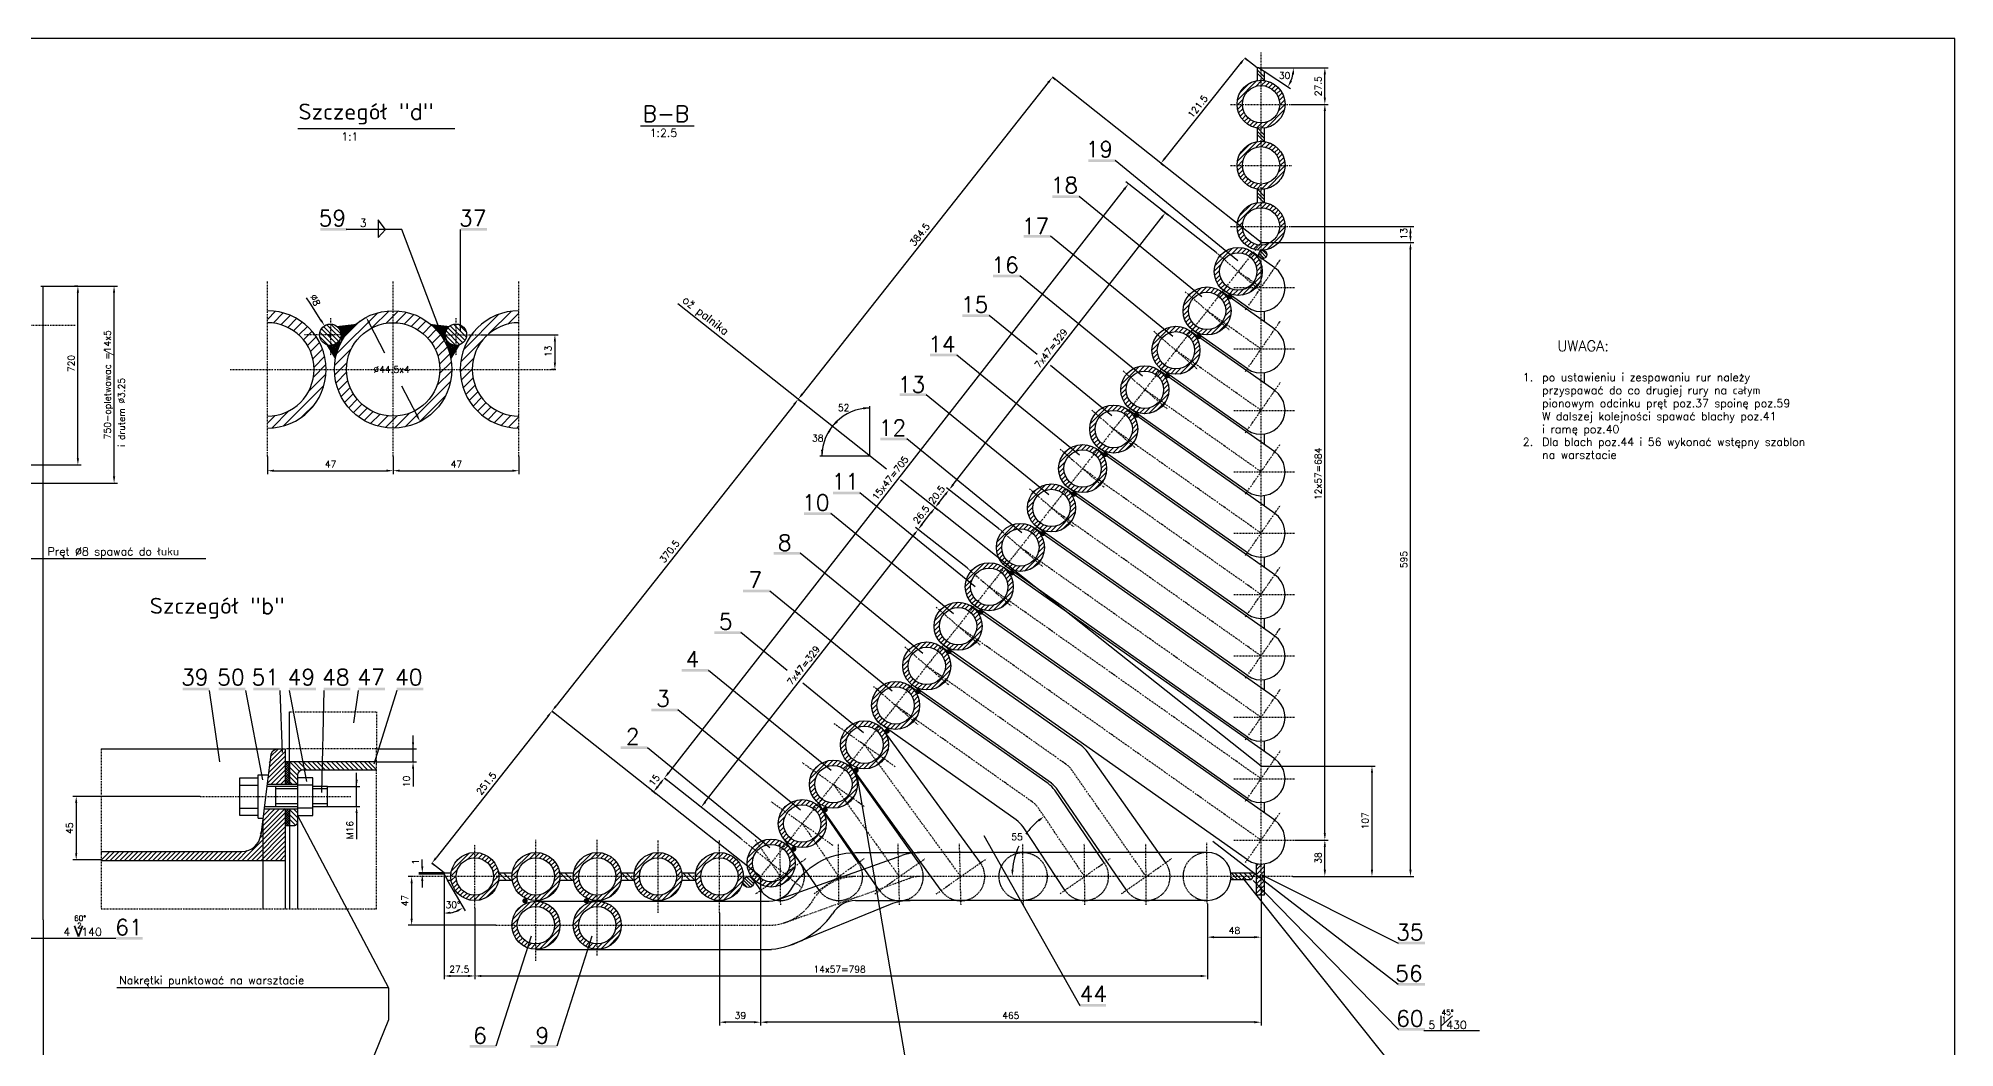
# Model space of a CAD drawing. Extents: x 5 to 1183, y 5 to 835.
# Drawn here: x 465 to 1183, y 457 to 835 of the extents above; entities that cross this region are included whole.
import ezdxf
from ezdxf.enums import TextEntityAlignment as Align

# ---------------------------------------------------------------- set-up
doc = ezdxf.new("R2010")
doc.units = 0
doc.header["$MEASUREMENT"] = 0
doc.linetypes.add('DASHDOT', pattern=[1, 0.5, -0.25, 0, -0.25])
doc.linetypes.add('HIDDEN', pattern=[0.375, 0.25, -0.125])
doc.layers.get('0').update_dxf_attribs({"linetype": 'CONTINUOUS'})
for name, color, linetype in [('CIENKA', 3, 'CONTINUOUS'), ('KRESKA', 6, 'HIDDEN'), ('OSIE', 1, 'DASHDOT')]:
    doc.layers.add(name, color=color, linetype=linetype)
doc.styles.add('ROMANS', font='romans')

# ---------------------------------------------------------------- blocks, each defined once
blk = doc.blocks.new('*X0')
at = {"color": 0}
for p, q in [((914.14, 822.21), (921.43, 829.51)), ((915.09, 824.93), (918.71, 828.56)), ((921.06, 827.37), (923.33, 829.64)), ((923.1, 827.64), (924.9, 829.44)), ((924.67, 827.44), (926.26, 829.03)), ((925.98, 826.98), (927.46, 828.46)), ((927.09, 826.33), (928.52, 827.75)), ((928.04, 825.51), (929.45, 826.92)), ((914.01, 820.31), (916.27, 822.58)), ((914.2, 818.74), (916, 820.54)), ((914.61, 817.38), (916.2, 818.97)), ((928.82, 824.53), (930.26, 825.96)), ((929.44, 823.38), (930.94, 824.88)), ((929.55, 818.18), (932, 820.63)), ((929.86, 822.03), (931.48, 823.65)), ((930, 820.39), (931.85, 822.25)), ((915.18, 816.19), (916.66, 817.67)), ((915.89, 815.13), (917.32, 816.56)), ((916.72, 814.19), (918.14, 815.61)), ((917.68, 813.38), (919.12, 814.82)), ((918.77, 812.7), (920.27, 814.2)), ((919.99, 812.16), (921.62, 813.78)), ((921.39, 811.79), (923.25, 813.65)), ((923.01, 811.64), (925.46, 814.09)), ((925.01, 811.87), (931.77, 818.64)), ((928.21, 813.31), (930.34, 815.43)), ((914.12, 799.21), (921.56, 806.65)), ((914.97, 801.83), (918.94, 805.8)), ((921.21, 804.54), (923.43, 806.76)), ((923.21, 804.77), (924.99, 806.55)), ((924.75, 804.55), (926.34, 806.13)), ((926.05, 804.07), (927.53, 805.55)), ((927.15, 803.41), (928.58, 804.83)), ((914.01, 797.34), (916.23, 799.56)), ((914.22, 795.78), (916, 797.56)), ((928.09, 802.58), (929.5, 803.99)), ((928.87, 801.59), (930.31, 803.03)), ((929.48, 800.43), (930.98, 801.93)), ((929.49, 795.13), (932, 797.65)), ((929.88, 799.06), (931.51, 800.7)), ((929.99, 797.41), (931.87, 799.29)), ((914.64, 794.43), (916.22, 796.02)), ((915.22, 793.24), (916.7, 794.72)), ((915.94, 792.19), (917.36, 793.62)), ((916.78, 791.27), (918.19, 792.68)), ((917.74, 790.46), (919.18, 791.9)), ((918.84, 789.79), (920.34, 791.29)), ((920.07, 789.26), (921.71, 790.89)), ((921.48, 788.9), (923.36, 790.78)), ((923.12, 788.77), (925.64, 791.28)), ((925.15, 789.03), (931.74, 795.62)), ((928.65, 790.77), (930, 792.12)), ((914.1, 776.21), (921.68, 783.8)), ((914.87, 778.75), (919.15, 783.03)), ((921.35, 781.7), (923.53, 783.88)), ((923.31, 781.89), (925.07, 783.65)), ((924.84, 781.65), (926.41, 783.22)), ((914.02, 774.36), (916.2, 776.54)), ((926.12, 781.16), (927.59, 782.64)), ((927.21, 780.49), (928.64, 781.91)), ((928.14, 779.65), (929.55, 781.06)), ((928.91, 778.65), (930.35, 780.09)), ((929.51, 777.48), (931.02, 778.99)), ((929.9, 776.1), (931.54, 777.74)), ((929.98, 774.42), (931.89, 776.32)), ((914.24, 772.82), (916.01, 774.59)), ((914.67, 771.48), (916.25, 773.06)), ((915.26, 770.3), (916.73, 771.78)), ((915.98, 769.26), (917.41, 770.68)), ((916.83, 768.34), (918.25, 769.76)), ((917.81, 767.55), (919.25, 768.99)), ((925.29, 766.19), (931.7, 772.6)), ((929.41, 772.08), (932, 774.67)), ((918.91, 766.88), (920.42, 768.39)), ((920.15, 766.36), (921.8, 768)), ((921.57, 766.01), (923.48, 767.91)), ((923.23, 765.9), (925.82, 768.49))]:
    blk.add_line(p, q, dxfattribs=at)
blk = doc.blocks.new('*X1')
at = {"color": 0}
for p, q in [((847.38, 675.91), (854.05, 682.57)), ((853.58, 680.33), (856.06, 682.82)), ((855.82, 680.81), (857.69, 682.68)), ((847.13, 673.89), (849.62, 676.38)), ((848.96, 679.26), (850.7, 680.99)), ((857.47, 680.69), (859.09, 682.32)), ((858.83, 680.28), (860.33, 681.78)), ((859.98, 679.67), (861.42, 681.1)), ((860.96, 678.88), (862.38, 680.3)), ((861.79, 677.94), (863.22, 679.37)), ((862.45, 676.84), (863.93, 678.31)), ((862.92, 675.54), (864.51, 677.12)), ((863.13, 673.98), (864.92, 675.77)), ((847.27, 672.26), (849.14, 674.13)), ((847.63, 670.86), (849.26, 672.49)), ((848.17, 669.63), (849.67, 671.13)), ((848.85, 668.54), (850.28, 669.97)), ((849.65, 667.57), (851.07, 668.99)), ((850.58, 666.73), (852.01, 668.16)), ((857.63, 664.94), (865.01, 672.32)), ((860.29, 665.84), (864.12, 669.66)), ((862.88, 671.97), (865.13, 674.21)), ((851.64, 666.02), (853.12, 667.5)), ((852.83, 665.45), (854.42, 667.03)), ((854.18, 665.03), (855.97, 666.82)), ((855.75, 664.83), (857.99, 667.07))]:
    blk.add_line(p, q, dxfattribs=at)
blk = doc.blocks.new('*X2')
at = {"color": 0}
for p, q in [((640.02, 519.63), (637.33, 522.33)), ((641.79, 519.63), (639.1, 522.32)), ((663, 519.63), (660.31, 522.32)), ((664.77, 519.63), (662.08, 522.32)), ((685.98, 519.64), (683.3, 522.32)), ((687.75, 519.64), (685.06, 522.32)), ((708.96, 519.64), (706.28, 522.32)), ((710.73, 519.64), (708.05, 522.32))]:
    blk.add_line(p, q, dxfattribs=at)
blk = doc.blocks.new('*X3')
at = {"color": 0}
for p, q in [((915.74, 519.69), (913.08, 522.35)), ((917.51, 519.69), (914.85, 522.35)), ((919.28, 519.68), (916.62, 522.35)), ((919.93, 520.8), (918.38, 522.35)), ((920.55, 521.95), (920.15, 522.35))]:
    blk.add_line(p, q, dxfattribs=at)
blk = doc.blocks.new('*X4')
at = {"color": 0}
for p, q in [((921.29, 521.77), (924.21, 524.7)), ((921.28, 516.47), (924.21, 519.4)), ((921.28, 514.7), (924.21, 517.63)), ((921.29, 520.01), (924.21, 522.93)), ((921.29, 518.24), (924.21, 521.16)), ((922.29, 513.93), (924.21, 515.86)), ((924.06, 513.93), (924.21, 514.09))]:
    blk.add_line(p, q, dxfattribs=at)
blk = doc.blocks.new('*X5')
at = {"color": 0}
for p, q in [((730.4, 516.93), (728.92, 518.42)), ((731.59, 516.98), (728.97, 519.6)), ((732.35, 517.46), (729.45, 520.36)), ((732.84, 518.21), (730.2, 520.85)), ((732.92, 519.37), (731.36, 520.93))]:
    blk.add_line(p, q, dxfattribs=at)
blk = doc.blocks.new('*X6')
at = {"color": 0}
for p, q in [((924.19, 752.54), (922.24, 754.49)), ((924.92, 753.05), (922.75, 755.21)), ((925.24, 753.96), (923.66, 755.54))]:
    blk.add_line(p, q, dxfattribs=at)
blk = doc.blocks.new('*X7')
at = {"color": 0}
blk.add_line((924.21, 820.57), (921.53, 823.25), dxfattribs=at)
blk = doc.blocks.new('*X8')
at = {"color": 0}
for p, q in [((924.21, 797.59), (921.53, 800.27)), ((924.21, 774.61), (921.53, 777.29))]:
    blk.add_line(p, q, dxfattribs=at)
blk = doc.blocks.new('*X9')
at = {"color": 0}
for p, q in [((562.04, 685.79), (577.48, 701.23)), ((565.04, 692.32), (570.95, 698.23)), ((575.45, 695.66), (581.74, 701.95)), ((580.63, 697.3), (585.24, 701.91)), ((584.33, 697.47), (588.28, 701.42)), ((587.4, 697), (591, 700.6)), ((590.06, 696.13), (593.44, 699.51)), ((592.4, 694.93), (595.65, 698.18)), ((594.46, 693.45), (597.65, 696.65)), ((596.26, 691.72), (599.45, 694.91)), ((597.81, 689.73), (601.04, 692.97)), ((599.09, 687.48), (602.43, 690.81)), ((561.32, 681.53), (567.61, 687.82)), ((561.36, 678.03), (565.97, 682.64)), ((600.06, 684.92), (603.59, 688.44)), ((600.66, 681.97), (604.49, 685.81)), ((600.7, 678.48), (605.08, 682.86)), ((561.85, 674.98), (565.8, 678.94)), ((562.67, 672.27), (566.26, 675.86)), ((587.75, 658.46), (604.81, 675.52)), ((599.68, 673.93), (605.26, 679.51)), ((563.76, 669.83), (567.14, 673.21)), ((565.08, 667.62), (568.34, 670.87)), ((566.62, 665.62), (569.81, 668.81)), ((593.19, 660.36), (602.9, 670.08)), ((568.36, 663.82), (571.55, 667.01)), ((570.3, 662.23), (573.53, 665.46)), ((572.45, 660.84), (575.79, 664.18)), ((574.83, 659.68), (578.35, 663.2)), ((577.46, 658.78), (581.29, 662.61)), ((580.41, 658.19), (584.78, 662.57)), ((583.76, 658.01), (589.34, 663.59))]:
    blk.add_line(p, q, dxfattribs=at)
blk = doc.blocks.new('*X10')
at = {"color": 0}
for p, q in [((536.12, 698.76), (539.16, 701.79)), ((538.27, 697.37), (542.08, 701.18)), ((541.19, 696.75), (544.7, 700.26)), ((543.73, 695.76), (547.06, 699.09)), ((545.97, 694.47), (549.2, 697.69)), ((547.95, 692.9), (551.13, 696.09)), ((549.67, 691.09), (552.86, 694.28)), ((551.13, 689.01), (554.38, 692.27)), ((552.31, 686.66), (555.7, 690.05)), ((553.17, 683.98), (556.77, 687.59)), ((553.6, 680.88), (557.58, 684.86)), ((551.58, 671.78), (558.06, 678.26)), ((553.39, 677.13), (558.05, 681.8)), ((542.18, 658.85), (557.28, 673.95)), ((536.12, 659.87), (538.99, 662.74)), ((537.86, 658.07), (544.34, 664.55)), ((549.09, 662.22), (553.9, 667.04))]:
    blk.add_line(p, q, dxfattribs=at)
blk = doc.blocks.new('*X11')
at = {"color": 0}
for p, q in [((609.73, 687.52), (622.89, 700.68)), ((619.15, 693.4), (627.57, 701.82)), ((626.3, 697.01), (630.41, 701.12)), ((630.32, 697.5), (630.41, 697.59)), ((608.59, 682.84), (617.01, 691.26)), ((608.43, 679.14), (613.4, 684.11)), ((608.78, 675.96), (612.91, 680.09)), ((609.51, 673.14), (613.2, 676.84)), ((610.51, 670.62), (613.95, 674.05)), ((611.76, 668.33), (615.05, 671.62)), ((613.23, 666.26), (616.43, 669.47)), ((614.9, 664.4), (618.08, 667.58)), ((616.77, 662.74), (619.98, 665.95)), ((618.85, 661.28), (622.15, 664.57)), ((621.15, 660.04), (624.6, 663.49)), ((623.69, 659.05), (627.4, 662.76)), ((626.53, 658.35), (630.41, 662.23)), ((629.73, 658.01), (630.41, 658.69))]:
    blk.add_line(p, q, dxfattribs=at)
blk = doc.blocks.new('*X12')
at = {"color": 0}
for p, q in [((610.72, 692.13), (605.94, 696.9)), ((610.71, 693.9), (607.71, 696.9)), ((606.77, 689), (602.81, 692.96)), ((608.27, 689.27), (603.09, 694.45)), ((609.38, 689.93), (603.74, 695.56)), ((610.2, 690.87), (604.69, 696.39))]:
    blk.add_line(p, q, dxfattribs=at)
blk = doc.blocks.new('*X13')
at = {"color": 0}
for p, q in [((563.48, 691.63), (558.36, 696.76)), ((563.72, 693.16), (559.89, 697)), ((558.97, 689.07), (555.79, 692.25)), ((560.69, 689.12), (555.84, 693.97)), ((561.92, 689.66), (556.38, 695.2)), ((562.85, 690.5), (557.22, 696.12))]:
    blk.add_line(p, q, dxfattribs=at)
blk = doc.blocks.new('*X45')
at = {"color": 0}
for p, q in [((544.87, 562.55), (546.21, 563.89)), ((544.87, 563.43), (545.33, 563.89)), ((546.46, 561.93), (544.87, 563.52)), ((544.87, 561.66), (546.46, 563.25)), ((546.46, 561.05), (544.87, 562.63)), ((544.87, 560.78), (546.46, 562.37)), ((546.46, 560.16), (544.87, 561.75)), ((544.87, 559.9), (546.46, 561.49)), ((546.46, 559.28), (544.87, 560.87)), ((544.87, 559.01), (546.46, 560.6)), ((546.46, 562.81), (545.38, 563.89)), ((546.46, 558.39), (544.87, 559.98)), ((544.87, 558.13), (546.46, 559.72)), ((546.46, 557.51), (544.87, 559.1)), ((544.87, 557.25), (546.46, 558.83)), ((546.46, 556.63), (544.87, 558.22)), ((544.87, 556.36), (546.46, 557.95)), ((546.46, 555.74), (544.87, 557.33)), ((545.76, 555.56), (544.87, 556.45)), ((544.96, 555.56), (546.46, 557.07)), ((545.84, 555.56), (546.46, 556.18)), ((544.87, 545.75), (545.38, 546.27)), ((544.87, 544.87), (546.27, 546.27)), ((546.46, 545.14), (545.33, 546.27)), ((546.46, 544.25), (544.87, 545.84)), ((544.87, 543.99), (546.46, 545.58)), ((546.46, 543.37), (544.87, 544.96)), ((544.87, 543.1), (546.46, 544.69)), ((546.46, 542.48), (544.87, 544.07)), ((544.87, 542.22), (546.46, 543.81)), ((546.46, 541.6), (544.87, 543.19)), ((544.87, 541.34), (546.46, 542.92)), ((546.46, 540.72), (544.87, 542.31)), ((544.87, 540.45), (546.46, 542.04)), ((546.19, 540.11), (544.87, 541.42)), ((545.3, 540.11), (544.87, 540.54)), ((545.41, 540.11), (546.46, 541.16)), ((546.29, 540.11), (546.46, 540.27))]:
    blk.add_line(p, q, dxfattribs=at)

msp = doc.modelspace()

# ---------------------------------------------------------------- linework, layer by layer
for p, q in [((922.11, 824), (921.53, 824)), ((921.53, 824), (921.53, 819.18)), ((924.21, 822.62), (922.11, 824)), ((924.21, 822.62), (924.21, 819.21)), ((921.53, 801.42), (921.53, 796.3)), ((924.21, 801.38), (924.21, 796.34)), ((921.53, 778.54), (921.53, 773.43)), ((924.21, 778.5), (924.21, 773.47)), ((928.15, 749.04), (920.06, 754.74)), ((465.62, 742.2), (467.46, 742.2)), ((466.54, 504.78), (466.54, 742.2)), ((928.15, 726.04), (908.39, 739.98)), ((917.9, 734.24), (908.88, 740.6)), ((924.21, 732.73), (924.21, 728.81)), ((917.9, 711.24), (897.22, 725.83)), ((928.15, 703.04), (896.73, 725.21)), ((928.15, 680.04), (885.06, 710.44)), ((917.9, 688.24), (885.55, 711.06)), ((924.21, 709.73), (924.21, 705.81)), ((928.15, 657.04), (873.4, 695.67)), ((917.9, 665.24), (873.89, 696.3)), ((924.21, 686.73), (924.21, 682.81)), ((928.15, 634.04), (861.73, 680.91)), ((917.9, 642.24), (862.22, 681.53)), ((928.15, 611.04), (850.07, 666.14)), ((917.9, 619.24), (850.56, 666.76)), ((924.21, 663.73), (924.21, 659.81)), ((928.15, 588.04), (838.4, 651.37)), ((917.9, 596.24), (838.9, 651.99)), ((924.21, 640.73), (924.21, 636.81)), ((928.15, 565.04), (826.74, 636.6)), ((917.9, 573.24), (827.23, 637.23)), ((928.15, 542.04), (814.15, 622.49)), ((917.9, 550.24), (815.57, 622.46)), ((924.21, 617.73), (924.21, 613.81)), ((855.55, 570.08), (803.34, 606.93)), ((917.9, 527.24), (803.9, 607.69)), ((843.2, 555.79), (790.75, 592.81)), ((844.41, 555.91), (792.17, 592.78)), ((924.21, 594.73), (924.21, 590.81)), ((558.84, 563.89), (558.84, 582.72)), ((831.24, 542.21), (780.5, 578.01)), ((817.84, 526.08), (781.64, 575.65)), ((488.26, 568.75), (557.29, 568.75)), ((554.63, 568.68), (557.25, 568.75)), ((557.25, 568.75), (557.25, 563.74)), ((887.29, 526.14), (857.96, 567.67)), ((924.21, 571.73), (924.21, 567.81)), ((551.91, 566.87), (550.51, 555.76)), ((558.66, 563.89), (557.25, 563.89)), ((557.25, 563.74), (557.25, 555.56)), ((591.48, 563.89), (558.66, 563.89)), ((558.84, 563.89), (558.84, 563.7)), ((558.84, 563.7), (558.84, 555.56)), ((563.83, 560.91), (591.48, 560.91)), ((803.1, 515.75), (768.53, 563.48)), ((794.8, 526.08), (770.2, 560.58)), ((540.24, 557.93), (547.15, 557.93)), ((540.24, 543.87), (540.24, 557.93)), ((540.24, 555.16), (547.15, 555.16)), ((547.15, 559.12), (550.93, 559.1)), ((547.15, 542.88), (547.15, 559.12)), ((550.51, 555.76), (549.23, 545.64)), ((550.39, 554.83), (561.83, 554.83)), ((550.48, 555.56), (557.01, 555.56)), ((557.01, 555.56), (558.63, 555.56)), ((558.63, 555.56), (561.83, 555.56)), ((561.83, 558.91), (561.83, 555.73)), ((567.57, 557.93), (561.83, 557.93)), ((561.83, 555.73), (561.83, 546.52)), ((567.57, 555.16), (561.83, 555.16)), ((567.57, 543.87), (567.57, 557.93)), ((573.12, 554.76), (567.57, 554.76)), ((573.12, 547.22), (573.12, 554.76)), ((864.25, 526.14), (845.69, 553.27)), ((872.54, 515.82), (846.9, 553.38)), ((540.24, 546.64), (547.15, 546.64)), ((549.31, 546.27), (556.48, 546.27)), ((549.43, 547.22), (561.83, 547.22)), ((556.48, 546.27), (557.35, 546.27)), ((557.25, 546.27), (557.25, 540.3)), ((557.35, 546.27), (559, 546.27)), ((558.84, 546.27), (558.84, 545.65)), ((559, 546.27), (561.83, 546.27)), ((567.57, 546.64), (561.83, 546.64)), ((561.83, 546.52), (561.83, 541.11)), ((567.57, 547.22), (573.12, 547.22)), ((780.05, 515.75), (757.06, 548.56)), ((924.21, 548.73), (924.21, 544.81)), ((547.15, 543.87), (540.24, 543.87)), ((547.15, 542.88), (548.87, 542.84)), ((549.23, 545.64), (548.07, 536.52)), ((557.25, 540.3), (557.25, 527.01)), ((557.25, 540.11), (559.44, 540.11)), ((558.84, 545.65), (558.84, 540.09)), ((558.84, 540.09), (558.84, 509)), ((559.44, 540.11), (560.83, 540.11)), ((561.83, 543.87), (567.57, 543.87)), ((772.08, 526.14), (758.72, 545.6)), ((849.5, 515.82), (833.81, 539.55)), ((757.33, 515.82), (743.97, 535.28)), ((488.26, 530.39), (541.13, 530.39)), ((488.26, 527.02), (557.25, 527.02)), ((557.25, 527.01), (557.25, 509)), ((741.45, 512.17), (788.32, 528.81)), ((750.24, 526.14), (746.77, 531.2)), ((771.02, 529.96), (795.01, 529.97)), ((902.71, 529.98), (795.01, 529.97)), ((921.28, 513.93), (921.29, 525.82)), ((924.21, 525.73), (924.21, 513.93)), ((616.8, 522.33), (619.42, 522.33)), ((616.8, 522.33), (616.8, 521.82)), ((616.8, 521.82), (618.07, 519.63)), ((618.07, 519.63), (619.42, 519.63)), ((637.22, 522.33), (642.31, 522.32)), ((637.22, 519.63), (642.31, 519.63)), ((660.11, 522.32), (665.33, 522.32)), ((660.11, 519.63), (665.33, 519.63)), ((683.13, 522.32), (688.09, 522.32)), ((683.13, 519.64), (688.09, 519.64)), ((705.89, 522.32), (711.11, 522.32)), ((705.89, 519.64), (711.11, 519.64)), ((735.49, 515.82), (732.33, 520.43)), ((911.66, 522.35), (920.56, 522.35)), ((919.34, 519.68), (911.67, 519.7)), ((920.56, 521.97), (919.34, 519.68)), ((920.56, 522.35), (920.56, 521.97)), ((651.2, 511.73), (737.22, 511.73)), ((783.98, 510.48), (746.7, 495.28)), ((771.06, 511.96), (791.53, 511.97)), ((902.87, 511.98), (791.53, 511.97)), ((924.21, 513.93), (921.28, 513.93)), ((466.54, 504.78), (466.54, 267.36)), ((651.21, 493.69), (739.49, 493.69))]:
    msp.add_line(p, q)
msp.add_lwpolyline([(5, 5), (1183, 5), (1183, 835), (5, 835)], close=True)
at = {"const_width": 1}
for points in [[(910.79, 738.18, 1), (911.79, 738.18, 1)], [(899.21, 723.35, 1), (900.21, 723.35, 1)], [(887.44, 708.65, 1), (888.44, 708.65, 1)], [(875.85, 693.82, 1), (876.85, 693.82, 1)], [(864.14, 679.12, 1), (865.14, 679.12, 1)], [(852.5, 664.3, 1), (853.5, 664.3, 1)], [(840.79, 649.53, 1), (841.79, 649.53, 1)], [(829.15, 634.77, 1), (830.15, 634.77, 1)], [(817.44, 620.06, 1), (818.44, 620.06, 1)], [(805.61, 605.29, 1), (806.61, 605.29, 1)], [(794.02, 590.35, 1), (795.02, 590.35, 1)], [(782.38, 575.52, 1), (783.38, 575.52, 1)], [(770.73, 560.82, 1), (771.73, 560.82, 1)], [(759.14, 546.06, 1), (760.14, 546.06, 1)], [(747.37, 531.3, 1), (748.37, 531.3, 1)], [(646.63, 511.86, 1), (647.63, 511.86, 1)], [(669.63, 511.86, 1), (670.63, 511.86, 1)]]:
    msp.add_lwpolyline(points, format="xyb", close=True, dxfattribs=at)
msp.add_lwpolyline([(737.22, 511.73, 0.262576), (746.82, 515.97, -0.267085), (771.02, 529.96)], format="xyb")
for centre, radius in [((923, 810.3), 9), ((923, 810.3), 7), ((923, 787.42), 9), ((923, 787.42), 7), ((923, 764.55), 9), ((923, 764.55), 7), ((914.46, 747.66), 9), ((914.46, 747.66), 7), ((923.7, 754), 1.54), ((902.79, 732.89), 9), ((902.79, 732.89), 7), ((597.71, 710.96), 22), ((574.16, 723.96), 4), ((597.71, 710.96), 17.5), ((621.25, 723.96), 4), ((891.13, 718.12), 9), ((891.13, 718.12), 7), ((879.46, 703.35), 9), ((879.46, 703.35), 7), ((867.8, 688.59), 9), ((867.8, 688.59), 7), ((856.13, 673.82), 9), ((856.13, 673.82), 7), ((844.47, 659.05), 9), ((844.47, 659.05), 7), ((832.8, 644.28), 9), ((832.8, 644.28), 7), ((821.14, 629.52), 9), ((821.14, 629.52), 7), ((809.47, 614.75), 9), ((809.47, 614.75), 7), ((797.71, 599.86), 9), ((797.71, 599.86), 7), ((786.05, 585.09), 9), ((786.05, 585.09), 7), ((774.38, 570.32), 9), ((774.38, 570.32), 7), ((762.72, 555.56), 9), ((762.72, 555.56), 7), ((751.05, 540.79), 9), ((751.05, 540.79), 7), ((739.39, 526.02), 9), ((739.39, 526.02), 7), ((628.32, 520.98), 9), ((628.32, 520.98), 7), ((651.21, 520.98), 9), ((651.21, 520.98), 7), ((674.23, 520.98), 9), ((674.23, 520.98), 7), ((696.99, 520.98), 9), ((696.99, 520.98), 7), ((720.01, 520.98), 9), ((720.01, 520.98), 7), ((730.91, 518.92), 2.06), ((651.21, 502.73), 9), ((674.23, 502.73), 9), ((651.21, 502.73), 7), ((674.23, 502.73), 7)]:
    msp.add_circle(centre, radius)
for centre, radius, start, end in [((923, 741.65), 9, 235.44456, 55.13017), ((550.57, 710.96), 22, 270, 90), ((644.85, 710.96), 22, 90, 270), ((550.57, 710.96), 17.5, 270, 90), ((644.85, 710.96), 17.5, 90, 270), ((923, 718.65), 9, 235.44456, 55.13017), ((923, 695.65), 9, 235.44456, 55.13017), ((923, 672.65), 9, 235.44456, 55.13017), ((923, 649.65), 9, 235.44456, 55.13017), ((923, 626.65), 9, 235.44456, 55.13017), ((923, 603.65), 9, 235.44456, 55.13017), ((923, 580.65), 9, 235.44456, 55.13017), ((554.47, 565.97), 2.71, 86.57635, 160.67201), ((849.79, 561.91), 10, 35.23171, 54.78725), ((563.83, 558.91), 2, 90, 180), ((923, 557.65), 9, 235.44456, 55.13017), ((837.43, 547.62), 10, 34.37626, 54.78725), ((838.64, 547.74), 10, 34.32112, 54.78725), ((560.83, 541.11), 1, 270, 0), ((825.47, 534.04), 10, 33.46489, 54.78725), ((923, 534.65), 9, 235.44456, 55.13017), ((541.13, 537.39), 7, 270, 352.79578), ((742.87, 520.98), 9, 9.26853, 35.00476), ((795.01, 509.97), 20, 90.00707, 109.55066), ((902.76, 520.98), 9, 270.66438, 90.34998), ((742.87, 520.98), 9, 215.00476, 258.89403), ((771.08, 501.93), 10.03, 90.12671, 149.94186), ((791.53, 491.97), 20, 90.00707, 112.18628), ((736.16, 525.85), 32.33, 275.90767, 324.23715)]:
    msp.add_arc(centre, radius, start, end)
for points in [[(576.53, 727.17), (582.4, 726.73), (583.87, 728.02)], [(582.4, 726.73), (579.56, 723.39), (576.53, 727.22)], [(618.89, 727.17), (613.02, 726.73), (611.55, 728.02)], [(613.02, 726.73), (615.86, 723.39), (618.89, 727.22)], [(572.57, 720.27), (576.04, 714.61), (577.24, 718.93)], [(573.55, 720), (577.82, 720.27), (577.24, 718.93)], [(577.24, 718.93), (577.24, 718.93), (573.6, 720)], [(577.47, 721.56), (575.42, 720.14), (576.8, 720.09)], [(578.04, 722.9), (576.75, 720.18), (577.82, 720.22)], [(578.13, 721.92), (578.09, 720.8), (577.91, 720.31)], [(578, 725.35), (578.09, 720.89), (579.6, 723.43)], [(617.42, 725.35), (617.33, 720.89), (615.82, 723.43)], [(617.29, 721.92), (617.33, 720.8), (617.51, 720.31)], [(617.38, 722.9), (618.66, 720.18), (617.6, 720.22)], [(621.87, 720), (617.6, 720.27), (618.18, 718.93)], [(617.95, 721.56), (620, 720.14), (618.62, 720.09)], [(622.84, 720.27), (619.38, 714.61), (618.18, 718.93)], [(618.18, 718.93), (618.18, 718.93), (621.82, 720)]]:
    msp.add_solid(points)
at = {"layer": 'CIENKA'}
for p, q in [((921.53, 824), (916.95, 827.63)), ((916.95, 827.63), (917.93, 826.85)), ((885.47, 788.2), (844.81, 820.41)), ((844.81, 820.41), (845.79, 819.63)), ((887.03, 790.15), (915.39, 825.67)), ((922.11, 824), (948.17, 824)), ((934.11, 816.11), (924.21, 822.62)), ((946.92, 812.75), (946.92, 821.5)), ((843.26, 818.45), (751.07, 701.74)), ((934.44, 810.25), (948.17, 810.25)), ((934.44, 810.25), (948.17, 810.25)), ((946.92, 537.13), (946.92, 807.75)), ((561.93, 801.23), (620.86, 801.23)), ((690.45, 802.25), (710.57, 802.25)), ((914.28, 751.66), (868.35, 789.19)), ((923, 758.47), (885.47, 788.2)), ((885.47, 788.2), (886.45, 787.42)), ((871.75, 778.48), (700.93, 559.84)), ((906.2, 754.74), (872.31, 781.22)), ((900.8, 738.16), (854.86, 775.7)), ((885.4, 770.99), (888.13, 768.86)), ((600.91, 763.42), (580.06, 763.42)), ((592.15, 767.05), (592.15, 760.4)), ((594.87, 763.42), (592.15, 767.05)), ((592.15, 760.4), (594.87, 763.42)), ((614.81, 726.84), (600.91, 763.42)), ((622.97, 725.32), (622.97, 763.42)), ((807.63, 667.85), (885.61, 767.66)), ((934.44, 764.5), (980.27, 764.5)), ((979.02, 760.97), (979.02, 762)), ((890.01, 723.32), (844.07, 760.85)), ((923, 758.47), (980.27, 758.47)), ((923, 758.47), (980.27, 758.47)), ((979.02, 523.48), (979.02, 755.97)), ((467.46, 742.2), (494.35, 742.2)), ((479.54, 742.2), (478.29, 742.2)), ((878.54, 708.47), (832.6, 746)), ((479.54, 677.7), (479.54, 739.7)), ((493.1, 670.85), (493.1, 739.7)), ((566.58, 735.73), (565.22, 737.83)), ((570.64, 729.42), (566.58, 735.73)), ((782.59, 673.58), (704.4, 735.52)), ((588.75, 728.28), (594.49, 717.18)), ((839.07, 716.5), (821.14, 731.16)), ((573.71, 723.96), (574.61, 723.96)), ((574.16, 723.51), (574.16, 724.41)), ((630.91, 723.94), (659.58, 723.94)), ((658.33, 721.44), (658.33, 713.46)), ((854.94, 678.78), (809, 716.31)), ((867.07, 693.62), (844.06, 712.43)), ((606.67, 693.64), (600.92, 704.74)), ((658.63, 710.96), (657.08, 710.96)), ((747.97, 697.81), (658.76, 584.88)), ((749.52, 699.78), (750.5, 699)), ((749.52, 699.78), (750.5, 699)), ((776.4, 678.48), (776.4, 697.23)), ((843.47, 663.93), (797.53, 701.46)), ((833.35, 649.76), (790.3, 684.94)), ((433.48, 675.2), (480.79, 675.2)), ((550.57, 678.3), (550.57, 671.76)), ((597.71, 678.3), (597.71, 671.76)), ((597.71, 678.3), (597.71, 671.76)), ((644.85, 678.3), (644.85, 671.76)), ((776.4, 678.48), (757.61, 678.48)), ((433.5, 668.3), (494.35, 668.35)), ((553.07, 673.01), (595.21, 673.01)), ((600.21, 673.01), (642.35, 673.01)), ((923, 562.36), (787.84, 669.42)), ((815.82, 629.51), (772.66, 664.71)), ((802.36, 661.11), (804.55, 663.91)), ((824.6, 651.42), (805.1, 666.65)), ((824.6, 651.42), (805.1, 666.65)), ((807.73, 619.39), (761.79, 656.92)), ((795.99, 652.95), (799.28, 657.17)), ((800.55, 659.35), (801.81, 658.37)), ((800.55, 659.35), (801.81, 658.37)), ((714.71, 548.93), (792.91, 649.01)), ((812.84, 636.61), (793.46, 651.75)), ((812.84, 636.61), (793.46, 651.75)), ((415.02, 640.14), (527.5, 640.14)), ((796.26, 604.54), (750.32, 642.08)), ((784.79, 590.37), (738.86, 627.9)), ((745.43, 598.2), (728.07, 612.38)), ((761.86, 560.68), (715.93, 598.21)), ((528.8, 590.72), (532.63, 563.92)), ((542.31, 590.72), (548.77, 557.14)), ((555.23, 590.72), (556.14, 567.42)), ((558.77, 590.72), (565.23, 556.57)), ((571.7, 590.72), (570.79, 552.46)), ((584.62, 590.72), (582.85, 578.59)), ((599.03, 590.72), (590.47, 563.03)), ((774, 574.85), (751.22, 593.47)), ((735.4, 520.98), (657.21, 582.92)), ((657.21, 582.92), (658.19, 582.14)), ((657.21, 582.92), (658.19, 582.14)), ((750.4, 545.83), (704.46, 583.36)), ((655.66, 580.96), (613.77, 527.92)), ((551.28, 563.71), (556.33, 568.75)), ((551.28, 561.88), (557.25, 567.85)), ((551.79, 565.92), (554.55, 568.68)), ((591.48, 568.75), (606.42, 568.75)), ((605.17, 563.89), (605.17, 573.75)), ((738.93, 531.66), (693, 569.19)), ((550.51, 555.81), (557.25, 562.55)), ((550.77, 557.83), (557.25, 564.32)), ((551.02, 559.85), (557.25, 566.08)), ((552.04, 555.56), (557.25, 560.78)), ((561.83, 558.94), (558.84, 561.93)), ((562.5, 560.4), (559.01, 563.89)), ((563.44, 560.87), (560.42, 563.89)), ((565.17, 560.91), (562.19, 563.89)), ((566.94, 560.91), (563.96, 563.89)), ((568.7, 560.91), (565.72, 563.89)), ((570.47, 560.91), (567.49, 563.89)), ((572.24, 560.91), (569.26, 563.89)), ((574.01, 560.91), (571.03, 563.89)), ((575.77, 560.91), (572.79, 563.89)), ((577.54, 560.91), (574.56, 563.89)), ((579.31, 560.91), (576.33, 563.89)), ((581.08, 560.91), (578.1, 563.89)), ((582.85, 560.91), (579.86, 563.89)), ((584.61, 560.91), (581.63, 563.89)), ((586.38, 560.91), (583.4, 563.89)), ((588.15, 560.91), (585.17, 563.89)), ((589.92, 560.91), (586.94, 563.89)), ((591.51, 560.91), (588.52, 563.89)), ((591.48, 563.89), (606.42, 563.89)), ((605.17, 561.39), (605.17, 558.89)), ((771.28, 560.5), (790.73, 446.04)), ((923, 562.36), (965.84, 562.36)), ((553.71, 547.22), (553.71, 554.76)), ((561.83, 553.77), (553.71, 553.77)), ((553.8, 555.56), (557.25, 559.01)), ((555.57, 555.56), (557.25, 557.25)), ((561.83, 557.18), (558.84, 560.16)), ((561.68, 555.56), (558.84, 558.39)), ((559.91, 555.56), (558.84, 556.63)), ((573.12, 553.77), (567.57, 553.77)), ((573.12, 554.76), (585.26, 554.76)), ((584.01, 547.22), (584.01, 559.76)), ((605.17, 558.89), (605.17, 554.75)), ((694.71, 553.21), (696.34, 551.94)), ((697.85, 555.9), (696.9, 554.68)), ((728.17, 535.08), (699.39, 557.88)), ((699.39, 557.88), (700.38, 557.1)), ((699.39, 557.88), (700.38, 557.1)), ((964.59, 559.86), (964.59, 523.48)), ((525.35, 551), (477.66, 551)), ((478.91, 548.5), (478.91, 529.68)), ((547.86, 537.1), (557.25, 546.49)), ((548.47, 539.62), (555.12, 546.27)), ((548.72, 541.64), (553.35, 546.27)), ((548.98, 543.67), (551.58, 546.27)), ((561.83, 548.23), (553.71, 548.23)), ((561.83, 543.1), (558.84, 546.08)), ((561.83, 544.8), (560.36, 546.27)), ((573.12, 548.23), (567.57, 548.23)), ((573.12, 547.22), (585.26, 547.22)), ((713.18, 546.95), (712.19, 547.73)), ((541.17, 527.02), (557.25, 543.1)), ((542.94, 527.02), (557.25, 541.34)), ((544.71, 527.02), (557.25, 539.57)), ((547.86, 535.48), (557.25, 544.87)), ((561.83, 541.27), (558.84, 544.25)), ((561.16, 540.16), (558.84, 542.48)), ((561.83, 543.87), (596, 479.27)), ((584.01, 544.72), (584.01, 542.22)), ((584.01, 542.22), (584.01, 534.99)), ((546.47, 527.02), (557.25, 537.8)), ((548.24, 527.02), (557.25, 536.03)), ((550.01, 527.02), (557.25, 534.26)), ((551.78, 527.02), (557.25, 532.5)), ((819.09, 536.33), (855.04, 472.7)), ((904.96, 534.22), (974.45, 480.59)), ((935.62, 534.63), (948.17, 534.63)), ((935.62, 534.63), (948.17, 534.63)), ((946.92, 523.48), (946.92, 532.13)), ((488.26, 527.18), (477.66, 527.18)), ((488.1, 527.02), (491.47, 530.39)), ((489.91, 527.02), (493.28, 530.39)), ((491.67, 527.02), (495.05, 530.39)), ((493.44, 527.02), (496.81, 530.39)), ((495.21, 527.02), (498.58, 530.39)), ((496.98, 527.02), (500.35, 530.39)), ((498.74, 527.02), (502.12, 530.39)), ((500.51, 527.02), (503.89, 530.39)), ((502.28, 527.02), (505.65, 530.39)), ((504.05, 527.02), (507.42, 530.39)), ((505.82, 527.02), (509.19, 530.39)), ((507.58, 527.02), (510.96, 530.39)), ((509.35, 527.02), (512.72, 530.39)), ((511.12, 527.02), (514.49, 530.39)), ((512.89, 527.02), (516.26, 530.39)), ((514.65, 527.02), (518.03, 530.39)), ((516.42, 527.02), (519.8, 530.39)), ((518.19, 527.02), (521.56, 530.39)), ((519.96, 527.02), (523.33, 530.39)), ((521.73, 527.02), (525.1, 530.39)), ((523.49, 527.02), (526.87, 530.39)), ((525.26, 527.02), (528.63, 530.39)), ((527.03, 527.02), (530.4, 530.39)), ((528.8, 527.02), (532.17, 530.39)), ((530.56, 527.02), (533.94, 530.39)), ((532.33, 527.02), (535.71, 530.39)), ((534.1, 527.02), (537.47, 530.39)), ((535.87, 527.02), (539.24, 530.39)), ((537.64, 527.02), (541.01, 530.39)), ((539.4, 527.02), (543.04, 530.66)), ((553.55, 527.02), (557.25, 530.73)), ((555.31, 527.02), (557.25, 528.96)), ((557.08, 527.02), (557.25, 527.19)), ((608.62, 524.83), (608.62, 527.33)), ((616.8, 522.33), (612.22, 525.96)), ((612.22, 525.96), (613.2, 525.18)), ((923.36, 525.64), (921.27, 523.63)), ((921.84, 525.68), (921.31, 525.15)), ((605.18, 520.98), (603.38, 520.98)), ((604.63, 518.48), (604.63, 505.23)), ((616.8, 522.33), (607.37, 522.33)), ((616.8, 521.82), (607.37, 521.82)), ((608.62, 519.32), (608.62, 516.82)), ((616.8, 521.82), (616.8, 506.23)), ((624.79, 508.12), (618.07, 519.63)), ((735.4, 520.98), (735.4, 465.14)), ((735.4, 520.98), (735.4, 465.14)), ((911.79, 522.35), (914.37, 519.68)), ((911.79, 520.71), (912.89, 519.68)), ((916.11, 520.54), (974.52, 447.11)), ((920.07, 519.46), (974.52, 463.67)), ((923.31, 521.62), (974.38, 496.06)), ((934.98, 520.98), (948.17, 520.98)), ((948.17, 520.98), (980.27, 520.98)), ((964.59, 520.98), (965.84, 520.98)), ((902.88, 510.77), (902.88, 482.46)), ((923, 515.8), (923, 465.14)), ((616.8, 506.23), (616.8, 482.46)), ((628.32, 509.11), (628.32, 482.46)), ((628.32, 509.11), (628.32, 482.46)), ((720.01, 507.36), (720.01, 465.14)), ((453.77, 497.83), (493.79, 497.83)), ((636.16, 502.73), (603.38, 502.73)), ((649.44, 498.64), (636.25, 457.4)), ((672.19, 498.64), (659, 457.4)), ((902.88, 498.24), (902.88, 496.99)), ((905.38, 498.24), (920.5, 498.24)), ((923, 498.24), (923, 496.99)), ((619.3, 483.71), (625.82, 483.71)), ((630.82, 483.71), (900.38, 483.71)), ((596, 479.27), (494.14, 479.27)), ((596, 479.27), (596, 467.3)), ((596, 467.3), (561.83, 383.09)), ((994.74, 468.74), (990.34, 464.9)), ((990.41, 468.81), (990.41, 463.29)), ((732.9, 466.39), (722.51, 466.39)), ((920.5, 466.39), (737.9, 466.39)), ((984.09, 463.31), (1004.95, 463.31))]:
    msp.add_line(p, q, dxfattribs=at)
for centre, radius, start, end in [((922.11, 824), 13.11, 337.84399, 348.78994), ((922.11, 824), 13.11, 337.95453, 348.90048), ((776.4, 678.48), 18, 90, 180), ((856.87, 520.98), 27.14, 129.28849, 144.23246), ((856.87, 520.98), 27.14, 155.21346, 174.71971), ((616.8, 521.82), 14.61, 279.05851, 288.87447), ((616.36, 521.7), 14.61, 281.6559, 291.47186)]:
    msp.add_arc(centre, radius, start, end, dxfattribs=at)
for points in [[(915.72, 825.41), (915.07, 825.93), (916.95, 827.63)], [(843.58, 818.19), (842.93, 818.7), (844.81, 820.41)], [(933.88, 819.25), (934.62, 818.86), (933.09, 816.84)], [(934.56, 821.52), (935.39, 821.44), (935.22, 823.96)], [(947.34, 821.5), (946.51, 821.5), (946.92, 824)], [(947.34, 812.75), (946.51, 812.75), (946.92, 810.25)], [(947.34, 807.75), (946.51, 807.75), (946.92, 810.25)], [(887.36, 789.89), (886.71, 790.41), (885.47, 788.2)], [(872.08, 778.23), (871.42, 778.74), (873.29, 780.45)], [(885.93, 767.4), (885.28, 767.92), (887.14, 769.63)], [(979.43, 762), (978.6, 762), (979.02, 764.5)], [(979.43, 760.97), (978.6, 760.97), (979.02, 758.47)], [(979.43, 755.97), (978.6, 755.97), (979.02, 758.47)], [(479.12, 739.7), (479.96, 739.7), (479.54, 742.2)], [(492.68, 739.7), (493.52, 739.7), (493.1, 742.2)], [(570.29, 729.2), (570.99, 729.65), (572, 727.32)], [(588.38, 728.09), (589.12, 728.47), (587.6, 730.5)], [(658.74, 721.44), (657.91, 721.44), (658.33, 723.94)], [(658.74, 713.46), (657.91, 713.46), (658.33, 710.96)], [(748.3, 697.55), (747.64, 698.07), (749.52, 699.78)], [(751.39, 701.48), (750.74, 702), (749.52, 699.78)], [(773.93, 695.95), (773.87, 696.78), (776.4, 696.54)], [(606.3, 693.45), (607.04, 693.83), (607.81, 691.42)], [(763.8, 691.77), (764.42, 691.21), (762.43, 689.64)], [(760.58, 687.71), (761.27, 687.23), (762.34, 689.53)], [(479.12, 677.7), (479.96, 677.7), (479.54, 675.2)], [(758.91, 680.81), (758.08, 680.86), (758.35, 678.34)], [(492.68, 670.85), (493.52, 670.85), (493.1, 668.35)], [(553.07, 672.59), (553.07, 673.43), (550.57, 673.01)], [(595.21, 672.59), (595.21, 673.43), (597.71, 673.01)], [(600.21, 672.59), (600.21, 673.43), (597.71, 673.01)], [(642.35, 672.59), (642.35, 673.43), (644.85, 673.01)], [(807.96, 667.6), (807.3, 668.11), (806.09, 665.88)], [(802.69, 660.85), (802.03, 661.37), (800.82, 659.14)], [(804.88, 663.66), (804.22, 664.17), (806.09, 665.88)], [(799.61, 656.91), (798.95, 657.43), (800.82, 659.14)], [(793.24, 648.76), (792.58, 649.27), (794.45, 650.98)], [(796.32, 652.7), (795.66, 653.21), (794.45, 650.98)], [(655.99, 580.7), (655.34, 581.21), (657.21, 582.92)], [(659.09, 584.62), (658.43, 585.14), (657.21, 582.92)], [(604.75, 571.25), (605.58, 571.25), (605.17, 568.75)], [(604.75, 561.39), (605.58, 561.39), (605.17, 563.89)], [(965.01, 559.86), (964.17, 559.86), (964.59, 562.36)], [(583.59, 557.26), (584.42, 557.26), (584.01, 554.76)], [(697.22, 554.42), (696.57, 554.93), (695.36, 552.71)], [(698.18, 555.65), (697.53, 556.16), (699.39, 557.87)], [(701.26, 559.59), (700.6, 560.1), (699.39, 557.87)], [(478.49, 548.5), (479.32, 548.5), (478.91, 551)], [(583.59, 544.72), (584.42, 544.72), (584.01, 547.22)], [(715.04, 548.67), (714.38, 549.18), (713.17, 546.96)], [(839.94, 541.65), (839.44, 542.32), (841.7, 543.47)], [(947.34, 537.13), (946.51, 537.13), (946.92, 534.63)], [(947.34, 532.13), (946.51, 532.13), (946.92, 534.63)], [(478.49, 529.68), (479.32, 529.68), (478.91, 527.18)], [(609.04, 524.83), (608.2, 524.83), (608.62, 522.33)], [(614.09, 527.66), (613.44, 528.18), (612.22, 525.96)], [(605.05, 518.48), (604.22, 518.48), (604.63, 520.98)], [(609.04, 519.32), (608.2, 519.32), (608.62, 521.82)], [(830.27, 523.46), (829.44, 523.5), (829.74, 520.98)], [(947.34, 523.48), (946.51, 523.48), (946.92, 520.98)], [(965.01, 523.48), (964.17, 523.48), (964.59, 520.98)], [(979.43, 523.48), (978.6, 523.48), (979.02, 520.98)], [(605.05, 505.23), (604.22, 505.23), (604.63, 502.73)], [(619.07, 507.81), (619.13, 506.98), (616.6, 507.21)], [(621.52, 508.47), (621.89, 507.73), (623.95, 509.21)], [(905.38, 497.83), (905.38, 498.66), (902.88, 498.24)], [(920.5, 497.83), (920.5, 498.66), (923, 498.24)], [(619.3, 483.29), (619.3, 484.12), (616.8, 483.71)], [(625.82, 483.29), (625.82, 484.12), (628.32, 483.71)], [(630.82, 483.29), (630.82, 484.12), (628.32, 483.71)], [(900.38, 483.29), (900.38, 484.12), (902.88, 483.71)], [(722.51, 465.97), (722.51, 466.81), (720.01, 466.39)], [(732.9, 465.97), (732.9, 466.81), (735.4, 466.39)], [(737.9, 465.97), (737.9, 466.81), (735.4, 466.39)], [(920.5, 465.97), (920.5, 466.81), (923, 466.39)]]:
    msp.add_solid(points, dxfattribs=at)
for points in [[(868.35, 788.69), (868.35, 789.69), (858.31, 788.69), (858.31, 789.69)], [(854.86, 775.2), (854.86, 776.2), (844.82, 775.2), (844.82, 776.2)], [(570.39, 763.92), (570.39, 762.92), (580.36, 763.92), (580.36, 762.92)], [(622.97, 763.92), (622.97, 762.92), (632.94, 763.92), (632.94, 762.92)], [(844.07, 760.35), (844.07, 761.35), (834.03, 760.35), (834.03, 761.35)], [(832.6, 745.5), (832.6, 746.5), (822.57, 745.5), (822.57, 746.5)], [(821.14, 730.66), (821.14, 731.66), (811.1, 730.66), (811.1, 731.66)], [(809, 715.81), (809, 716.81), (798.96, 715.81), (798.96, 716.81)], [(797.53, 700.96), (797.53, 701.96), (787.5, 700.96), (787.5, 701.96)], [(790.3, 684.44), (790.3, 685.44), (780.27, 684.44), (780.27, 685.44)], [(772.66, 664.21), (772.66, 665.21), (762.62, 664.21), (762.62, 665.21)], [(761.79, 656.42), (761.79, 657.42), (751.75, 656.42), (751.75, 657.42)], [(750.32, 641.58), (750.32, 642.58), (740.29, 641.58), (740.29, 642.58)], [(738.86, 627.4), (738.86, 628.4), (728.82, 627.4), (728.82, 628.4)], [(728.07, 611.88), (728.07, 612.88), (718.03, 611.88), (718.03, 612.88)], [(715.93, 597.71), (715.93, 598.71), (705.89, 597.71), (705.89, 598.71)], [(518.84, 591.72), (518.84, 590.72), (528.8, 591.72), (528.8, 590.72)], [(532.34, 591.72), (532.34, 590.72), (542.31, 591.72), (542.31, 590.72)], [(545.27, 591.72), (545.27, 590.72), (555.23, 591.72), (555.23, 590.72)], [(558.77, 591.72), (558.77, 590.72), (568.74, 591.72), (568.74, 590.72)], [(571.7, 591.72), (571.7, 590.72), (581.66, 591.72), (581.66, 590.72)], [(584.62, 591.72), (584.62, 590.72), (594.59, 591.72), (594.59, 590.72)], [(599.03, 591.72), (599.03, 590.72), (608.99, 591.72), (608.99, 590.72)], [(704.46, 582.86), (704.46, 583.86), (694.43, 582.86), (694.43, 583.86)], [(693, 568.69), (693, 569.69), (682.96, 568.69), (682.96, 569.69)], [(493.79, 498.33), (493.79, 497.33), (503.84, 498.33), (503.84, 497.33)], [(974.38, 496.56), (974.38, 495.56), (984.45, 496.56), (984.45, 495.56)], [(974.38, 481.09), (974.38, 480.09), (984.45, 481.09), (984.45, 480.09)], [(855.04, 473.2), (855.04, 472.2), (864.92, 473.2), (864.92, 472.2)], [(974.38, 464.17), (974.38, 463.17), (984.45, 464.17), (984.45, 463.17)], [(636.25, 456.9), (636.25, 457.9), (626.36, 456.9), (626.36, 457.9)], [(659, 456.9), (659, 457.9), (649.11, 456.9), (649.11, 457.9)]]:
    msp.add_trace(points, dxfattribs=at)
at = {"layer": 'KRESKA'}
for p, q in [((548.87, 542.84), (548.87, 508.98)), ((561.83, 541.11), (561.83, 508.98))]:
    msp.add_line(p, q, dxfattribs=at)
msp.add_circle((833.83, 520.98), 9, dxfattribs=at)
for centre, start, end in [((764.7, 520.98), 215.00476, 35.00476), ((787.43, 520.91), 215.00476, 35.00476), ((810.47, 520.91), 215.00476, 35.00476), ((856.87, 520.98), 215.00476, 35.00476), ((879.92, 520.98), 215.00476, 35.00476), ((902.76, 520.98), 90.34998, 270.66438), ((742.87, 520.98), 258.89403, 9.26853)]:
    msp.add_arc(centre, 9, start, end, dxfattribs=at)
at = {"layer": 'OSIE'}
for p, q in [((923, 515.8), (923, 829.66)), ((911.61, 810.25), (934.44, 810.25)), ((911.61, 787.38), (934.44, 787.38)), ((911.61, 764.5), (934.44, 764.5)), ((923, 758.47), (734.2, 519.46)), ((906.2, 754.74), (922.66, 740.53)), ((923, 741.63), (914.46, 747.66)), ((917.21, 733.24), (930.21, 752.01)), ((550.57, 678.3), (550.57, 744.07)), ((597.71, 678.3), (597.71, 744.07)), ((644.85, 678.3), (644.85, 744.07)), ((894.57, 740.08), (911.04, 725.86)), ((912.79, 741.63), (935.62, 741.63)), ((923, 718.63), (902.79, 732.89)), ((386.69, 727.53), (478.63, 727.53)), ((574.17, 730.18), (574.17, 716.06)), ((621.25, 730.18), (621.25, 716.06)), ((917.21, 710.24), (930.21, 729.01)), ((580.26, 723.94), (564.5, 723.94)), ((615.16, 723.94), (630.91, 723.94)), ((882.78, 725.24), (899.24, 711.03)), ((912.79, 718.63), (935.62, 718.63)), ((923, 695.63), (891.13, 718.12)), ((536.67, 710.96), (658.63, 710.96)), ((871.32, 710.41), (887.79, 696.2)), ((917.21, 687.24), (930.21, 706.01)), ((923, 672.63), (879.46, 703.35)), ((859.53, 695.74), (875.99, 681.52)), ((912.79, 695.63), (935.62, 695.63)), ((923, 649.63), (867.8, 688.59)), ((917.21, 664.24), (930.21, 683.01)), ((847.74, 681.07), (864.2, 666.85)), ((923, 626.63), (856.13, 673.82)), ((912.79, 672.63), (935.62, 672.63)), ((836.28, 666.22), (852.74, 652.01)), ((923, 603.63), (844.47, 659.05)), ((917.21, 641.24), (930.21, 660.01)), ((824.6, 651.42), (841.07, 637.2)), ((912.79, 649.63), (935.62, 649.63)), ((923, 580.63), (832.8, 644.28)), ((812.84, 636.61), (829.3, 622.4)), ((917.21, 618.24), (930.21, 637.01)), ((923, 557.63), (821.14, 629.52)), ((912.79, 626.63), (935.62, 626.63)), ((801.25, 621.9), (817.72, 607.68)), ((923, 534.63), (809.01, 615.08)), ((917.21, 595.24), (930.21, 614.01)), ((789.49, 607), (805.95, 592.79)), ((912.79, 603.63), (935.62, 603.63)), ((849.81, 563.09), (797.74, 599.84)), ((777.81, 592.2), (794.28, 577.98)), ((917.21, 572.24), (930.21, 591.01)), ((558.84, 582.72), (591.41, 582.72)), ((591.41, 582.72), (591.48, 568.75)), ((837.18, 549), (785.61, 585.4)), ((785.9, 562.09), (762.63, 578.51)), ((912.79, 580.63), (935.62, 580.63)), ((488.26, 568.75), (488.26, 529.59)), ((591.48, 568.75), (557.33, 568.75)), ((591.48, 563.09), (591.48, 568.75)), ((774.38, 570.32), (810.47, 520.91)), ((917.21, 549.24), (930.21, 568.01)), ((591.48, 561.71), (591.48, 563.09)), ((591.48, 508.9), (591.48, 561.71)), ((774.24, 547.24), (750.97, 563.66)), ((879.92, 520.98), (852.25, 560.64)), ((762.72, 555.56), (787.43, 520.91)), ((912.79, 557.63), (935.62, 557.63)), ((525.35, 551), (581.85, 551)), ((762.59, 532.58), (739.32, 549)), ((856.87, 520.98), (839.71, 546.42)), ((751.05, 540.79), (764.7, 520.98)), ((917.21, 526.24), (930.21, 545.01)), ((628.32, 509.11), (628.32, 532.98)), ((651.21, 489.36), (651.21, 534.72)), ((674.23, 491.38), (674.23, 534.72)), ((696.99, 507.36), (696.99, 534.72)), ((720.01, 507.36), (720.01, 534.72)), ((728.29, 534.94), (750.5, 517.11)), ((733.39, 534.72), (742.87, 520.98)), ((742.96, 510.42), (742.76, 533.25)), ((764.8, 510.42), (764.59, 533.25)), ((787.52, 510.35), (786.95, 533.18)), ((810.56, 510.35), (809.99, 533.18)), ((833.93, 510.42), (833.72, 533.25)), ((856.97, 510.42), (856.77, 533.25)), ((880.01, 510.42), (879.81, 533.25)), ((902.88, 510.77), (902.68, 533.6)), ((912.79, 534.63), (935.62, 534.63)), ((488.26, 529.59), (488.26, 527.6)), ((488.26, 527.6), (488.26, 508.9)), ((733.69, 514.55), (752.56, 527.77)), ((755.53, 514.55), (774.4, 527.77)), ((778.25, 514.49), (797.12, 527.71)), ((801.29, 514.49), (820.17, 527.71)), ((847.7, 514.55), (866.57, 527.77)), ((870.74, 514.55), (889.61, 527.77)), ((934.98, 520.98), (605.03, 520.98)), ((744.47, 503.69), (791.33, 520.33)), ((488.26, 508.9), (591.48, 508.9)), ((636.16, 502.73), (739.23, 502.73))]:
    msp.add_line(p, q, dxfattribs=at)
msp.add_lwpolyline([(736.33, 502.78, 0.27151), (754.41, 511.11, -0.272701), (771.04, 520.96, -0.272701)], format="xyb", dxfattribs=at)
for centre, radius, start, end in [((844.04, 554.92), 10, 34.90213, 54.78725), ((831.42, 540.83), 10, 34.0082, 54.78725), ((795.01, 509.97), 11, 90.00707, 109.55066)]:
    msp.add_arc(centre, radius, start, end, dxfattribs=at)

# ---------------------------------------------------------------- block references
at = {"layer": 'CIENKA'}
for name, p in [('*X0', (0, -10.35)), ('*X7', (0, 0)), ('*X7', (0, -1.28)), ('*X8', (0, 1.28)), ('*X8', (0, 0)), ('*X8', (0, -1.28)), ('*X1', (58.32, 73.84)), ('*X6', (0, 0)), ('*X1', (46.66, 59.07)), ('*X10', (14.44, 30.96)), ('*X9', (14.44, 30.96)), ('*X11', (14.44, 30.96)), ('*X13', (14.44, 30.96)), ('*X12', (14.44, 30.96)), ('*X1', (34.99, 44.3)), ('*X1', (23.33, 29.53)), ('*X1', (11.66, 14.77)), ('*X1', (0, 0)), ('*X1', (-11.66, -14.77)), ('*X1', (-23.33, -29.53)), ('*X1', (-34.99, -44.3)), ('*X1', (-46.66, -59.07)), ('*X1', (-58.42, -73.96)), ('*X1', (-70.09, -88.73)), ('*X1', (-81.75, -103.49)), ('*X45', (12.38, 0)), ('*X1', (-93.42, -118.26)), ('*X1', (-105.08, -133.03)), ('*X1', (-116.75, -147.8)), ('*X1', (-227.82, -152.84)), ('*X1', (-204.92, -152.84)), ('*X1', (-181.9, -152.84)), ('*X1', (-159.14, -152.84)), ('*X1', (-136.12, -152.84)), ('*X4', (0, 0)), ('*X2', (0, 0)), ('*X5', (0, 0)), ('*X3', (0, 0)), ('*X1', (-204.92, -171.09)), ('*X1', (-181.9, -171.09))]:
    msp.add_blockref(name, p, dxfattribs=at)

# ---------------------------------------------------------------- texts
at = {"layer": 'CIENKA', "style": 'ROMANS'}
for s, height, p in [('30', 2.5, (929.7, 819.82)), ('Szczegół "d"', 6, (562.23, 804.56)), ('B-B', 6, (691.21, 803.77)), ('1:1', 3, (578.25, 796.7)), ('1:2.5', 3, (693.87, 798.07)), ('19', 6, (857.25, 790.44)), ('18', 6, (844.14, 777.04)), ('59', 6, (569.78, 764.63)), ('37', 6, (622.37, 764.63)), ('3', 3, (585.2, 764.33)), ('17', 6, (833.3, 761.63)), ('16', 6, (821.9, 747.09)), ('15', 6, (810.5, 732.26)), ('14', 6, (798.24, 717.43)), ('UWAGA:', 4, (1034.03, 717.79)), ('%%C44.5x4', 2.5, (590.33, 709.71)), ('13', 6, (786.84, 702.31)), ('1.', 3, (1021.14, 706.5)), ('po ustawieniu i zespawaniu rur należy', 3, (1028.39, 706.5)), ('przyspawać do co drugiej rury na całym', 3, (1028.39, 701.65)), ('52', 2.5, (764.41, 695.38)), ('pionowym odcinku pręt poz.37 spoinę poz.59', 3, (1028.39, 696.79)), ('12', 6, (779.71, 686.06)), ('W dalszej kolejności spawać blachy poz.41', 3, (1028.39, 691.93)), ('i ramę poz.40', 3, (1028.39, 687.08)), ('38', 2.5, (754.72, 683.97)), ('2.', 3, (1021.14, 682.3)), ('Dla blach poz.44 i 56 wykonać wstępny szablon', 3, (1028.39, 682.3)), ('47', 2.5, (572.11, 674.26)), ('47', 2.5, (619.26, 674.26)), ('na warsztacie', 3, (1028.39, 677.44)), ('11', 6, (762.05, 666.01)), ('10', 6, (750.99, 658.07)), ('8', 6, (741.92, 643.04)), ('Pręt %%C8 spawać do łuku', 3, (468.19, 641.26)), ('7', 6, (730.86, 629.14)), ('Szczegół "b"', 6, (506.49, 619.4)), ('5', 6, (719.81, 613.54)), ('4', 6, (707.33, 599.36)), ('39', 6, (518.23, 592.68)), ('50', 6, (531.77, 592.68)), ('51', 6, (544.65, 592.68)), ('49', 6, (558.16, 592.68)), ('48', 6, (571.08, 592.68)), ('47', 6, (584.3, 592.68)), ('40', 6, (598.41, 592.68)), ('3', 6, (696.28, 584.61)), ('2', 6, (684.94, 570.43)), ('55', 2.5, (829.44, 534.57)), ('30%%127', 2.5, (617.34, 509.13)), ('60%%d', 2, (478.13, 504.32)), ('2', 2, (479.26, 501.64)), ('61', 6, (493.54, 498.96)), ('35', 6, (973.66, 497.14)), ('4  140', 3, (474.11, 498.72)), ('v', 6, (477.7, 498.51)), ('48', 2.5, (910.92, 499.49)), ('Nakrętki punktować na warsztacie', 3, (495.05, 480.58)), ('27.5', 2.5, (618.75, 484.96)), ('14x57=798', 2.5, (755.24, 484.96)), ('56', 6, (973.3, 481.67)), ('44', 6, (855.02, 474.06)), ('39', 2.5, (725.74, 467.64)), ('465', 2.5, (825.99, 467.64)), ('60', 6, (973.66, 464.75)), ('45%%d', 2, (990.69, 469.02)), ('1', 2, (990.76, 466.43)), ('6', 6, (627.68, 458.39)), ('9', 6, (651.09, 458.39)), ('5  430', 3, (985.74, 463.85))]:
    msp.add_text(s, height=height, dxfattribs=at).set_placement(p)
for s, height, rotation, p in [('27.5', 2.5, 90, (945.67, 813.32)), ('121.5', 2.5, 51.3974, (897.23, 804.92)), ('384.5', 2.5, 51.6946, (793.08, 756.94)), ('13', 2.5, 90, (977.77, 759.64)), ('%%C8', 2.5, 292.86447, (566.52, 738.43)), ('ož palnika', 3, 321.57688, (705.87, 736.44)), ('7x47=329', 2.5, 52, (839.92, 711.21)), ('13', 2.5, 90, (657.08, 715.6)), ('/', 2.5, 90, (492.19, 716.09)), ('i drutem %%C3.25', 2.5, 90, (497.12, 681.96)), ('15x47=705', 2.5, 52, (778.98, 661.77)), ('12x57=684', 2.5, 90, (945.67, 662.02)), ('20.5', 2.5, 52, (800.12, 660.28)), ('26.5', 2.5, 52, (794.3, 652.83)), ('370.5', 2.5, 51.6946, (699.28, 638.2)), ('595', 2.5, 90, (977.77, 636.51)), ('7x47=329', 2.5, 52, (747.11, 592.42)), ('251.5', 2.5, 51.6946, (630.63, 551.29)), ('15', 2.5, 52, (695.25, 554.61)), ('107', 2.5, 90, (963.34, 538.63)), ('1', 2.5, 90, (607.37, 525.38)), ('38', 2.5, 90, (945.67, 525.78)), ('47', 2.5, 90, (603.38, 509.83))]:
    msp.add_text(s, height=height, rotation=rotation, dxfattribs=at).set_placement(p)
for s, p in [('750-opletwowac =14x5', (490.6, 705.22)), ('720', (477.04, 713.2)), ('10', (602.67, 556.59)), ('45', (476.41, 539.09)), ('M16', (581.51, 538.38))]:
    msp.add_text(s, height=2.5, rotation=90, dxfattribs=at).set_placement(p, align=Align.MIDDLE_CENTER)

doc.saveas('drawing.dxf')
